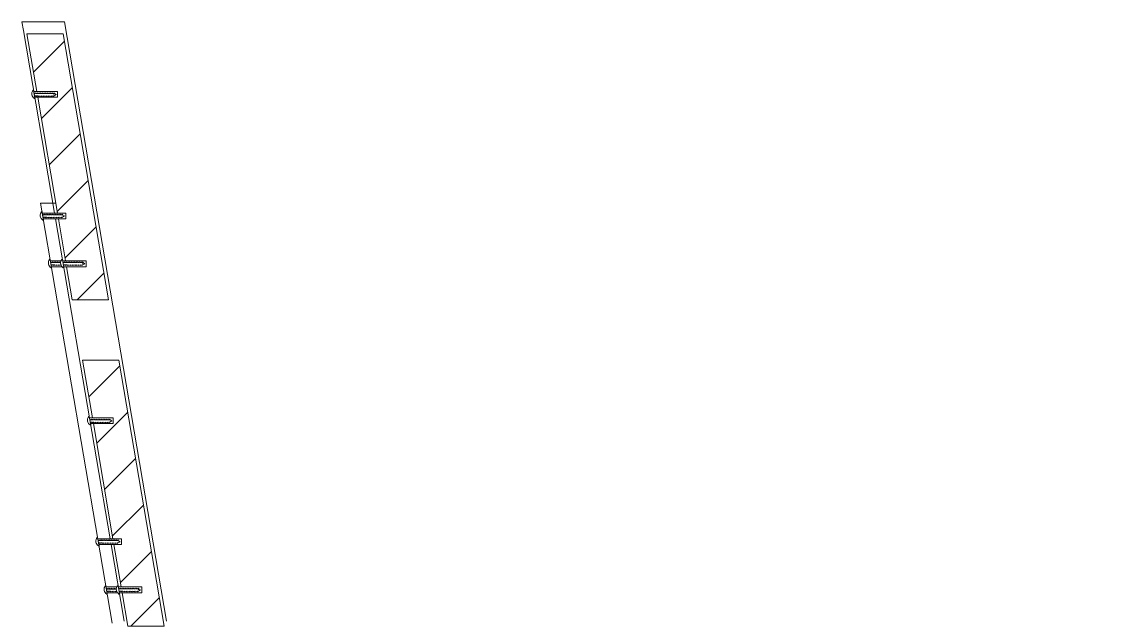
# Model space of a CAD drawing. Header units: millimetres. Extents: x 34 to 3072, y -237 to 919.
# Drawn here: x 2534 to 2624.4, y 721.2 to 770.8 of the extents above; entities that cross this region are included whole.
import ezdxf

# ---------------------------------------------------------------- set-up
doc = ezdxf.new("R2010")
doc.units = ezdxf.units.MM
doc.header["$MEASUREMENT"] = 0
doc.linetypes.add('ACAD_ISO02W100', pattern=[15, 12, -3])
for name, color, linetype, lineweight in [('elementi non sezionati', 8, 'Continuous', 18), ('linee quote', 6, 'Continuous', 18), ('pareti sezionate', 7, 'Continuous', 18), ('retino', 11, 'Continuous', 18), ('riquadro viti', 2, 'Continuous', 18), ('viti e cerniere', 4, 'Continuous', 13)]:
    doc.layers.add(name, color=color, linetype=linetype, lineweight=lineweight)
pattern_1 = [(45, (613.875, -36.4463), (-2.245064, 2.245064), [])]

msp = doc.modelspace()

# ---------------------------------------------------------------- hatches: boundary and pattern name
at = {"layer": 'retino'}
h = msp.add_hatch(dxfattribs=at)
h.set_pattern_fill('ANSI31', color=256)
h.set_pattern_definition(pattern_1)
h.paths.add_polyline_path([(2537.469, 769.813), (2534.469, 769.813), (2535.279, 765.054), (2536.983, 765.054), (2536.983, 764.578), (2535.36, 764.578), (2536.991, 754.996), (2537.685, 754.996), (2537.685, 754.521), (2537.072, 754.521), (2537.667, 751.03), (2539.376, 751.03), (2539.376, 750.555), (2537.748, 750.555), (2538.214, 747.813), (2541.214, 747.813)])
h = msp.add_hatch(dxfattribs=at)
h.set_pattern_fill('ANSI31', color=256)
h.set_pattern_definition(pattern_1)
h.paths.add_polyline_path([(2542.066, 742.813), (2539.066, 742.813), (2539.876, 738.055), (2541.594, 738.055), (2541.594, 737.58), (2539.957, 737.58), (2541.58, 728.046), (2542.291, 728.046), (2542.291, 727.571), (2541.661, 727.571), (2542.258, 724.061), (2543.974, 724.061), (2543.974, 723.586), (2542.339, 723.586), (2542.811, 720.813), (2545.811, 720.813)])
h.paths.add_polyline_path([(2548.579, 709.541), (2546.079, 709.541), (2546.079, 696.086), (2548.579, 696.086)])
h.paths.add_polyline_path([(2548.579, 712.813), (2546.079, 712.813), (2546.079, 710.086), (2548.579, 710.086)])
h.paths.add_polyline_path([(2548.579, 695.541), (2546.079, 695.541), (2546.079, 692.813), (2548.079, 692.813), (2548.579, 692.813)])
h.paths.add_polyline_path([(2766.079, 712.813), (2764.079, 712.813), (2763.579, 712.813), (2763.579, 708.666), (2764.158, 708.666), (2764.158, 707.914), (2763.579, 707.914), (2763.579, 705.727), (2764.158, 705.727), (2764.158, 704.872), (2763.579, 704.872), (2763.579, 699.453), (2764.158, 699.453), (2764.158, 698.597), (2763.579, 698.597), (2763.579, 692.813), (2764.079, 692.813), (2766.079, 692.813)])

# ---------------------------------------------------------------- linework, layer by layer
at = {"layer": 'elementi non sezionati'}
for p, q in [((2534.17, 770.101), (2534.044, 770.813)), ((2534.044, 770.813), (2537.567, 770.813)), ((2546.008, 721.231), (2537.567, 770.813)), ((2536.747, 754.996), (2534.17, 770.101)), ((2541.522, 721.062), (2535.593, 755.813)), ((2535.593, 755.813), (2536.852, 755.813)), ((2541.345, 728.046), (2536.828, 754.521)), ((2542.508, 721.231), (2541.426, 727.571))]:
    msp.add_line(p, q, dxfattribs=at)
at = {"layer": 'linee quote'}
msp.add_line((2537.286, 751.03), (2537.286, 751.03), dxfattribs=at)
at = {"layer": 'pareti sezionate'}
for points in [[(2535.279, 765.054), (2534.469, 769.813), (2537.469, 769.813), (2541.214, 747.813), (2538.214, 747.813), (2537.748, 750.555)], [(2536.991, 754.996), (2535.36, 764.578)], [(2537.667, 751.03), (2537.072, 754.521)], [(2539.876, 738.055), (2539.066, 742.813), (2542.066, 742.813), (2545.811, 720.813), (2542.811, 720.813), (2542.339, 723.586)], [(2541.58, 728.046), (2539.957, 737.58)], [(2542.258, 724.061), (2541.661, 727.571)]]:
    msp.add_lwpolyline(points, dxfattribs=at)
at = {"layer": 'riquadro viti', "linetype": 'ACAD_ISO02W100', "ltscale": 0.07}
for p, q in [((2537.286, 751.03), (2536.409, 751.03)), ((2537.364, 750.555), (2536.49, 750.555)), ((2541.896, 724.061), (2541.019, 724.061)), ((2541.974, 723.586), (2541.1, 723.586))]:
    msp.add_line(p, q, dxfattribs=at)
at = {"layer": 'riquadro viti', "ltscale": 0.07}
for p, q in [((2542.021, 724.061), (2543.974, 724.061)), ((2543.974, 723.586), (2542.103, 723.586)), ((2543.974, 724.061), (2543.974, 723.586))]:
    msp.add_line(p, q, dxfattribs=at)
for points in [[(2535.03, 765.054), (2536.983, 765.054), (2536.983, 764.578), (2535.111, 764.578)], [(2535.732, 754.996), (2537.685, 754.996), (2537.685, 754.521), (2535.814, 754.521)], [(2537.423, 751.03), (2539.376, 751.03), (2539.376, 750.555), (2537.504, 750.555)], [(2539.641, 738.055), (2541.594, 738.055), (2541.594, 737.58), (2539.722, 737.58)], [(2540.338, 728.046), (2542.291, 728.046), (2542.291, 727.571), (2540.419, 727.571)]]:
    msp.add_lwpolyline(points, dxfattribs=at)
at = {"layer": 'viti e cerniere'}
for p, q in [((2535.075, 764.924), (2535.109, 764.891)), ((2535.075, 764.798), (2535.1, 764.705)), ((2535.075, 764.705), (2535.1, 764.705)), ((2535.1, 764.705), (2535.159, 764.648)), ((2535.109, 764.891), (2535.186, 764.891)), ((2535.159, 764.705), (2535.236, 764.705)), ((2535.159, 764.705), (2535.159, 764.648)), ((2535.186, 764.948), (2535.245, 764.891)), ((2535.186, 764.948), (2535.186, 764.891)), ((2535.236, 764.705), (2535.295, 764.648)), ((2535.245, 764.891), (2535.321, 764.891)), ((2535.295, 764.705), (2535.371, 764.705)), ((2535.295, 764.705), (2535.295, 764.648)), ((2535.321, 764.948), (2535.38, 764.891)), ((2535.321, 764.948), (2535.321, 764.891)), ((2535.371, 764.705), (2535.43, 764.648)), ((2535.38, 764.891), (2535.457, 764.891)), ((2535.43, 764.705), (2535.43, 764.648)), ((2535.457, 764.948), (2535.516, 764.891)), ((2535.457, 764.948), (2535.457, 764.891)), ((2535.507, 764.705), (2535.566, 764.648)), ((2535.516, 764.891), (2535.593, 764.891)), ((2535.566, 764.705), (2535.566, 764.648)), ((2535.593, 764.948), (2535.652, 764.891)), ((2535.593, 764.948), (2535.593, 764.891)), ((2535.642, 764.705), (2535.701, 764.648)), ((2535.652, 764.891), (2535.728, 764.891)), ((2535.701, 764.705), (2535.701, 764.648)), ((2535.728, 764.948), (2535.787, 764.891)), ((2535.728, 764.948), (2535.728, 764.891)), ((2535.778, 764.705), (2535.837, 764.648)), ((2535.787, 764.891), (2535.864, 764.891)), ((2535.837, 764.705), (2535.837, 764.648)), ((2535.864, 764.948), (2535.923, 764.891)), ((2535.864, 764.948), (2535.864, 764.891)), ((2535.914, 764.705), (2535.973, 764.648)), ((2535.923, 764.891), (2535.999, 764.891)), ((2535.973, 764.705), (2535.973, 764.648)), ((2535.999, 764.948), (2536.058, 764.891)), ((2535.999, 764.948), (2535.999, 764.891)), ((2536.049, 764.705), (2536.108, 764.648)), ((2536.058, 764.891), (2536.135, 764.891)), ((2536.108, 764.705), (2536.108, 764.648)), ((2536.135, 764.948), (2536.194, 764.891)), ((2536.135, 764.948), (2536.135, 764.891)), ((2536.185, 764.705), (2536.244, 764.648)), ((2536.194, 764.891), (2536.27, 764.891)), ((2536.244, 764.705), (2536.244, 764.648)), ((2536.27, 764.948), (2536.33, 764.891)), ((2536.27, 764.948), (2536.27, 764.891)), ((2536.32, 764.705), (2536.379, 764.648)), ((2536.33, 764.891), (2536.406, 764.891)), ((2536.379, 764.705), (2536.379, 764.648)), ((2536.406, 764.948), (2536.465, 764.891)), ((2536.406, 764.948), (2536.406, 764.891)), ((2536.456, 764.705), (2536.515, 764.648)), ((2536.465, 764.891), (2536.542, 764.891)), ((2536.515, 764.705), (2536.515, 764.648)), ((2536.542, 764.948), (2536.601, 764.891)), ((2536.542, 764.948), (2536.542, 764.891)), ((2536.591, 764.705), (2536.651, 764.648)), ((2536.601, 764.891), (2536.677, 764.891)), ((2536.651, 764.705), (2536.651, 764.648)), ((2536.651, 764.705), (2536.71, 764.705)), ((2536.677, 764.948), (2536.741, 764.874)), ((2536.677, 764.948), (2536.677, 764.891)), ((2536.677, 764.891), (2536.702, 764.797)), ((2536.71, 764.705), (2536.872, 764.798)), ((2536.741, 764.874), (2536.748, 764.848)), ((2536.872, 764.798), (2536.741, 764.874)), ((2535.774, 754.882), (2535.808, 754.849)), ((2535.789, 754.663), (2535.799, 754.663)), ((2535.799, 754.663), (2535.858, 754.606)), ((2535.808, 754.849), (2535.885, 754.849)), ((2535.858, 754.663), (2535.935, 754.663)), ((2535.858, 754.663), (2535.858, 754.606)), ((2535.885, 754.906), (2535.944, 754.849)), ((2535.885, 754.906), (2535.885, 754.849)), ((2535.935, 754.663), (2535.994, 754.606)), ((2535.944, 754.849), (2536.02, 754.849)), ((2535.994, 754.663), (2536.07, 754.663)), ((2535.994, 754.663), (2535.994, 754.606)), ((2536.02, 754.906), (2536.079, 754.849)), ((2536.02, 754.906), (2536.02, 754.849)), ((2536.07, 754.663), (2536.129, 754.606)), ((2536.079, 754.849), (2536.156, 754.849)), ((2536.129, 754.663), (2536.129, 754.606)), ((2536.156, 754.906), (2536.215, 754.849)), ((2536.156, 754.906), (2536.156, 754.849)), ((2536.206, 754.663), (2536.265, 754.606)), ((2536.215, 754.849), (2536.291, 754.849)), ((2536.265, 754.663), (2536.265, 754.606)), ((2536.291, 754.906), (2536.351, 754.849)), ((2536.291, 754.906), (2536.291, 754.849)), ((2536.341, 754.663), (2536.4, 754.606)), ((2536.351, 754.849), (2536.427, 754.849)), ((2536.4, 754.663), (2536.4, 754.606)), ((2536.427, 754.906), (2536.486, 754.849)), ((2536.427, 754.906), (2536.427, 754.849)), ((2536.477, 754.663), (2536.536, 754.606)), ((2536.486, 754.849), (2536.563, 754.849)), ((2536.536, 754.663), (2536.536, 754.606)), ((2536.563, 754.906), (2536.622, 754.849)), ((2536.563, 754.906), (2536.563, 754.849)), ((2536.613, 754.663), (2536.672, 754.606)), ((2536.622, 754.849), (2536.698, 754.849)), ((2536.672, 754.663), (2536.672, 754.606)), ((2536.698, 754.906), (2536.757, 754.849)), ((2536.698, 754.906), (2536.698, 754.849)), ((2536.748, 754.663), (2536.807, 754.606)), ((2536.757, 754.849), (2536.834, 754.849)), ((2536.807, 754.663), (2536.807, 754.606)), ((2536.834, 754.906), (2536.893, 754.849)), ((2536.834, 754.906), (2536.834, 754.849)), ((2536.884, 754.663), (2536.943, 754.606)), ((2536.893, 754.849), (2536.969, 754.849)), ((2536.943, 754.663), (2536.943, 754.606)), ((2536.969, 754.906), (2537.028, 754.849)), ((2536.969, 754.906), (2536.969, 754.849)), ((2537.019, 754.663), (2537.078, 754.606)), ((2537.028, 754.849), (2537.105, 754.849)), ((2537.078, 754.663), (2537.078, 754.606)), ((2537.105, 754.906), (2537.164, 754.849)), ((2537.105, 754.906), (2537.105, 754.849)), ((2537.155, 754.663), (2537.214, 754.606)), ((2537.164, 754.849), (2537.241, 754.849)), ((2537.214, 754.663), (2537.214, 754.606)), ((2537.241, 754.906), (2537.3, 754.849)), ((2537.241, 754.906), (2537.241, 754.849)), ((2537.29, 754.663), (2537.35, 754.606)), ((2537.3, 754.849), (2537.376, 754.849)), ((2537.35, 754.663), (2537.35, 754.606)), ((2537.35, 754.663), (2537.409, 754.663)), ((2537.376, 754.906), (2537.44, 754.831)), ((2537.376, 754.906), (2537.376, 754.849)), ((2537.409, 754.663), (2537.571, 754.756)), ((2537.571, 754.756), (2537.44, 754.831)), ((2536.449, 750.924), (2536.483, 750.891)), ((2536.465, 750.705), (2536.474, 750.705)), ((2536.474, 750.705), (2536.533, 750.648)), ((2536.483, 750.891), (2536.56, 750.891)), ((2536.533, 750.705), (2536.61, 750.705)), ((2536.533, 750.705), (2536.533, 750.648)), ((2536.56, 750.948), (2536.619, 750.891)), ((2536.56, 750.948), (2536.56, 750.891)), ((2536.61, 750.705), (2536.669, 750.648)), ((2536.619, 750.891), (2536.696, 750.891)), ((2536.669, 750.705), (2536.745, 750.705)), ((2536.669, 750.705), (2536.669, 750.648)), ((2536.696, 750.948), (2536.755, 750.891)), ((2536.696, 750.948), (2536.696, 750.891)), ((2536.745, 750.705), (2536.805, 750.648)), ((2536.755, 750.891), (2536.831, 750.891)), ((2536.805, 750.705), (2536.805, 750.648)), ((2536.831, 750.948), (2536.89, 750.891)), ((2536.831, 750.948), (2536.831, 750.891)), ((2536.881, 750.705), (2536.94, 750.648)), ((2536.89, 750.891), (2536.967, 750.891)), ((2536.94, 750.705), (2536.94, 750.648)), ((2536.967, 750.948), (2537.026, 750.891)), ((2536.967, 750.948), (2536.967, 750.891)), ((2537.017, 750.705), (2537.076, 750.648)), ((2537.026, 750.891), (2537.102, 750.891)), ((2537.076, 750.705), (2537.076, 750.648)), ((2537.102, 750.948), (2537.161, 750.891)), ((2537.102, 750.948), (2537.102, 750.891)), ((2537.152, 750.705), (2537.211, 750.648)), ((2537.161, 750.891), (2537.238, 750.891)), ((2537.211, 750.705), (2537.211, 750.648)), ((2537.238, 750.948), (2537.238, 750.891)), ((2537.238, 750.891), (2537.253, 750.834)), ((2537.356, 751.15), (2537.401, 751.158)), ((2537.401, 751.158), (2537.52, 750.468)), ((2537.464, 750.924), (2537.498, 750.891)), ((2537.464, 750.798), (2537.489, 750.705)), ((2537.479, 750.705), (2537.489, 750.705)), ((2537.489, 750.705), (2537.548, 750.648)), ((2537.498, 750.891), (2537.574, 750.891)), ((2537.548, 750.705), (2537.624, 750.705)), ((2537.548, 750.705), (2537.548, 750.648)), ((2537.574, 750.948), (2537.633, 750.891)), ((2537.574, 750.948), (2537.574, 750.891)), ((2537.624, 750.705), (2537.683, 750.648)), ((2537.633, 750.891), (2537.71, 750.891)), ((2537.683, 750.705), (2537.76, 750.705)), ((2537.683, 750.705), (2537.683, 750.648)), ((2537.71, 750.948), (2537.769, 750.891)), ((2537.71, 750.948), (2537.71, 750.891)), ((2537.76, 750.705), (2537.819, 750.648)), ((2537.769, 750.891), (2537.846, 750.891)), ((2537.819, 750.705), (2537.819, 750.648)), ((2537.846, 750.948), (2537.905, 750.891)), ((2537.846, 750.948), (2537.846, 750.891)), ((2537.895, 750.705), (2537.955, 750.648)), ((2537.905, 750.891), (2537.981, 750.891)), ((2537.955, 750.705), (2537.955, 750.648)), ((2537.981, 750.948), (2538.04, 750.891)), ((2537.981, 750.948), (2537.981, 750.891)), ((2538.031, 750.705), (2538.09, 750.648)), ((2538.04, 750.891), (2538.117, 750.891)), ((2538.09, 750.705), (2538.09, 750.648)), ((2538.117, 750.948), (2538.176, 750.891)), ((2538.117, 750.948), (2538.117, 750.891)), ((2538.167, 750.705), (2538.226, 750.648)), ((2538.176, 750.891), (2538.252, 750.891)), ((2538.226, 750.705), (2538.226, 750.648)), ((2538.252, 750.948), (2538.311, 750.891)), ((2538.252, 750.948), (2538.252, 750.891)), ((2538.302, 750.705), (2538.361, 750.648)), ((2538.311, 750.891), (2538.388, 750.891)), ((2538.361, 750.705), (2538.361, 750.648)), ((2538.388, 750.948), (2538.447, 750.891)), ((2538.388, 750.948), (2538.388, 750.891)), ((2538.438, 750.705), (2538.497, 750.648)), ((2538.447, 750.891), (2538.523, 750.891)), ((2538.497, 750.705), (2538.497, 750.648)), ((2538.523, 750.948), (2538.583, 750.891)), ((2538.523, 750.948), (2538.523, 750.891)), ((2538.573, 750.705), (2538.632, 750.648)), ((2538.583, 750.891), (2538.659, 750.891)), ((2538.632, 750.705), (2538.632, 750.648)), ((2538.659, 750.948), (2538.718, 750.891)), ((2538.659, 750.948), (2538.659, 750.891)), ((2538.709, 750.705), (2538.768, 750.648)), ((2538.718, 750.891), (2538.795, 750.891)), ((2538.768, 750.705), (2538.768, 750.648)), ((2538.795, 750.948), (2538.854, 750.891)), ((2538.795, 750.948), (2538.795, 750.891)), ((2538.845, 750.705), (2538.904, 750.648)), ((2538.854, 750.891), (2538.93, 750.891)), ((2538.904, 750.705), (2538.904, 750.648)), ((2538.93, 750.948), (2538.989, 750.891)), ((2538.93, 750.948), (2538.93, 750.891)), ((2538.98, 750.705), (2539.039, 750.648)), ((2538.989, 750.891), (2539.066, 750.891)), ((2539.039, 750.705), (2539.039, 750.648)), ((2539.039, 750.705), (2539.099, 750.705)), ((2539.066, 750.948), (2539.13, 750.874)), ((2539.066, 750.948), (2539.066, 750.891)), ((2539.066, 750.891), (2539.091, 750.797)), ((2539.099, 750.705), (2539.26, 750.798)), ((2539.13, 750.874), (2539.136, 750.848)), ((2539.26, 750.798), (2539.13, 750.874)), ((2537.52, 750.468), (2537.475, 750.46)), ((2539.682, 737.924), (2539.716, 737.891)), ((2539.682, 737.705), (2539.707, 737.705)), ((2539.707, 737.705), (2539.766, 737.648)), ((2539.716, 737.891), (2539.792, 737.891)), ((2539.766, 737.705), (2539.842, 737.705)), ((2539.766, 737.705), (2539.766, 737.648)), ((2539.792, 737.948), (2539.852, 737.891)), ((2539.792, 737.948), (2539.792, 737.891)), ((2539.842, 737.705), (2539.901, 737.648)), ((2539.852, 737.891), (2539.928, 737.891)), ((2539.901, 737.705), (2539.978, 737.705)), ((2539.901, 737.705), (2539.901, 737.648)), ((2539.928, 737.948), (2539.987, 737.891)), ((2539.928, 737.948), (2539.928, 737.891)), ((2539.978, 737.705), (2540.037, 737.648)), ((2539.987, 737.891), (2540.064, 737.891)), ((2540.037, 737.705), (2540.037, 737.648)), ((2540.064, 737.948), (2540.123, 737.891)), ((2540.064, 737.948), (2540.064, 737.891)), ((2540.114, 737.705), (2540.173, 737.648)), ((2540.123, 737.891), (2540.199, 737.891)), ((2540.173, 737.705), (2540.173, 737.648)), ((2540.199, 737.948), (2540.258, 737.891)), ((2540.199, 737.948), (2540.199, 737.891)), ((2540.249, 737.705), (2540.308, 737.648)), ((2540.258, 737.891), (2540.335, 737.891)), ((2540.308, 737.705), (2540.308, 737.648)), ((2540.335, 737.948), (2540.394, 737.891)), ((2540.335, 737.948), (2540.335, 737.891)), ((2540.385, 737.705), (2540.444, 737.648)), ((2540.394, 737.891), (2540.47, 737.891)), ((2540.444, 737.705), (2540.444, 737.648)), ((2540.47, 737.948), (2540.529, 737.891)), ((2540.47, 737.948), (2540.47, 737.891)), ((2540.52, 737.705), (2540.579, 737.648)), ((2540.529, 737.891), (2540.606, 737.891)), ((2540.579, 737.705), (2540.579, 737.648)), ((2540.606, 737.948), (2540.665, 737.891)), ((2540.606, 737.948), (2540.606, 737.891)), ((2540.656, 737.705), (2540.715, 737.648)), ((2540.665, 737.891), (2540.742, 737.891)), ((2540.715, 737.705), (2540.715, 737.648)), ((2540.742, 737.948), (2540.801, 737.891)), ((2540.742, 737.948), (2540.742, 737.891)), ((2540.791, 737.705), (2540.85, 737.648)), ((2540.801, 737.891), (2540.877, 737.891)), ((2540.85, 737.705), (2540.85, 737.648)), ((2540.877, 737.948), (2540.936, 737.891)), ((2540.877, 737.948), (2540.877, 737.891)), ((2540.927, 737.705), (2540.986, 737.648)), ((2540.936, 737.891), (2541.013, 737.891)), ((2540.986, 737.705), (2540.986, 737.648)), ((2541.013, 737.948), (2541.072, 737.891)), ((2541.013, 737.948), (2541.013, 737.891)), ((2541.063, 737.705), (2541.122, 737.648)), ((2541.072, 737.891), (2541.148, 737.891)), ((2541.122, 737.705), (2541.122, 737.648)), ((2541.148, 737.948), (2541.207, 737.891)), ((2541.148, 737.948), (2541.148, 737.891)), ((2541.198, 737.705), (2541.257, 737.648)), ((2541.207, 737.891), (2541.284, 737.891)), ((2541.257, 737.705), (2541.257, 737.648)), ((2541.257, 737.705), (2541.317, 737.705)), ((2541.284, 737.948), (2541.348, 737.874)), ((2541.284, 737.948), (2541.284, 737.891)), ((2541.317, 737.705), (2541.478, 737.798)), ((2541.478, 737.798), (2541.348, 737.874)), ((2540.265, 728.15), (2540.311, 728.158)), ((2540.311, 728.158), (2540.43, 727.468)), ((2540.374, 727.924), (2540.408, 727.891)), ((2540.374, 727.705), (2540.398, 727.705)), ((2540.43, 727.468), (2540.384, 727.46)), ((2540.398, 727.705), (2540.458, 727.648)), ((2540.408, 727.891), (2540.484, 727.891)), ((2540.458, 727.705), (2540.534, 727.705)), ((2540.458, 727.705), (2540.458, 727.648)), ((2540.484, 727.948), (2540.543, 727.891)), ((2540.484, 727.948), (2540.484, 727.891)), ((2540.534, 727.705), (2540.593, 727.648)), ((2540.543, 727.891), (2540.62, 727.891)), ((2540.593, 727.705), (2540.67, 727.705)), ((2540.593, 727.705), (2540.593, 727.648)), ((2540.62, 727.948), (2540.679, 727.891)), ((2540.62, 727.948), (2540.62, 727.891)), ((2540.67, 727.705), (2540.729, 727.648)), ((2540.679, 727.891), (2540.755, 727.891)), ((2540.729, 727.705), (2540.729, 727.648)), ((2540.755, 727.948), (2540.814, 727.891)), ((2540.755, 727.948), (2540.755, 727.891)), ((2540.805, 727.705), (2540.864, 727.648)), ((2540.814, 727.891), (2540.891, 727.891)), ((2540.864, 727.705), (2540.864, 727.648)), ((2540.891, 727.948), (2540.95, 727.891)), ((2540.891, 727.948), (2540.891, 727.891)), ((2540.941, 727.705), (2541, 727.648)), ((2540.95, 727.891), (2541.026, 727.891)), ((2541, 727.705), (2541, 727.648)), ((2541.026, 727.948), (2541.086, 727.891)), ((2541.026, 727.948), (2541.026, 727.891)), ((2541.076, 727.705), (2541.135, 727.648)), ((2541.086, 727.891), (2541.162, 727.891)), ((2541.135, 727.705), (2541.135, 727.648)), ((2541.162, 727.948), (2541.221, 727.891)), ((2541.162, 727.948), (2541.162, 727.891)), ((2541.212, 727.705), (2541.271, 727.648)), ((2541.221, 727.891), (2541.298, 727.891)), ((2541.271, 727.705), (2541.271, 727.648)), ((2541.298, 727.948), (2541.357, 727.891)), ((2541.298, 727.948), (2541.298, 727.891)), ((2541.348, 727.705), (2541.407, 727.648)), ((2541.357, 727.891), (2541.433, 727.891)), ((2541.407, 727.705), (2541.407, 727.648)), ((2541.433, 727.948), (2541.492, 727.891)), ((2541.433, 727.948), (2541.433, 727.891)), ((2541.483, 727.705), (2541.542, 727.648)), ((2541.492, 727.891), (2541.569, 727.891)), ((2541.542, 727.705), (2541.542, 727.648)), ((2541.569, 727.948), (2541.628, 727.891)), ((2541.569, 727.948), (2541.569, 727.891)), ((2541.619, 727.705), (2541.678, 727.648)), ((2541.628, 727.891), (2541.704, 727.891)), ((2541.678, 727.705), (2541.678, 727.648)), ((2541.704, 727.948), (2541.763, 727.891)), ((2541.704, 727.948), (2541.704, 727.891)), ((2541.754, 727.705), (2541.813, 727.648)), ((2541.763, 727.891), (2541.84, 727.891)), ((2541.813, 727.705), (2541.813, 727.648)), ((2541.84, 727.948), (2541.899, 727.891)), ((2541.84, 727.948), (2541.84, 727.891)), ((2541.89, 727.705), (2541.949, 727.648)), ((2541.899, 727.891), (2541.976, 727.891)), ((2541.949, 727.705), (2541.949, 727.648)), ((2541.949, 727.705), (2542.009, 727.705)), ((2541.976, 727.948), (2542.039, 727.874)), ((2541.976, 727.948), (2541.976, 727.891)), ((2542.009, 727.705), (2542.17, 727.798)), ((2542.17, 727.798), (2542.039, 727.874)), ((2540.948, 724.15), (2540.993, 724.158)), ((2540.993, 724.158), (2541.112, 723.468)), ((2541.056, 723.924), (2541.09, 723.891)), ((2541.056, 723.705), (2541.081, 723.705)), ((2541.081, 723.705), (2541.14, 723.648)), ((2541.09, 723.891), (2541.167, 723.891)), ((2541.14, 723.705), (2541.217, 723.705)), ((2541.14, 723.705), (2541.14, 723.648)), ((2541.167, 723.948), (2541.226, 723.891)), ((2541.167, 723.948), (2541.167, 723.891)), ((2541.217, 723.705), (2541.276, 723.648)), ((2541.226, 723.891), (2541.302, 723.891)), ((2541.276, 723.705), (2541.352, 723.705)), ((2541.276, 723.705), (2541.276, 723.648)), ((2541.302, 723.948), (2541.361, 723.891)), ((2541.302, 723.948), (2541.302, 723.891)), ((2541.352, 723.705), (2541.411, 723.648)), ((2541.361, 723.891), (2541.438, 723.891)), ((2541.411, 723.705), (2541.411, 723.648)), ((2541.438, 723.948), (2541.497, 723.891)), ((2541.438, 723.948), (2541.438, 723.891)), ((2541.488, 723.705), (2541.547, 723.648)), ((2541.497, 723.891), (2541.573, 723.891)), ((2541.547, 723.705), (2541.547, 723.648)), ((2541.573, 723.948), (2541.632, 723.891)), ((2541.573, 723.948), (2541.573, 723.891)), ((2541.623, 723.705), (2541.682, 723.648)), ((2541.632, 723.891), (2541.709, 723.891)), ((2541.682, 723.705), (2541.682, 723.648)), ((2541.709, 723.948), (2541.768, 723.891)), ((2541.709, 723.948), (2541.709, 723.891)), ((2541.759, 723.705), (2541.818, 723.648)), ((2541.768, 723.891), (2541.845, 723.891)), ((2541.818, 723.705), (2541.818, 723.648)), ((2541.845, 723.948), (2541.86, 723.933)), ((2541.845, 723.948), (2541.845, 723.891)), ((2541.959, 724.165), (2542.005, 724.173)), ((2542.005, 724.173), (2542.124, 723.483)), ((2542.067, 723.939), (2542.101, 723.906)), ((2542.083, 723.72), (2542.092, 723.72)), ((2542.092, 723.72), (2542.151, 723.664)), ((2542.101, 723.906), (2542.178, 723.906)), ((2542.151, 723.72), (2542.228, 723.72)), ((2542.151, 723.72), (2542.151, 723.664)), ((2542.178, 723.963), (2542.237, 723.906)), ((2542.178, 723.963), (2542.178, 723.906)), ((2542.228, 723.72), (2542.287, 723.664)), ((2542.237, 723.906), (2542.313, 723.906)), ((2542.287, 723.72), (2542.363, 723.72)), ((2542.287, 723.72), (2542.287, 723.664)), ((2542.313, 723.963), (2542.373, 723.906)), ((2542.313, 723.963), (2542.313, 723.906)), ((2542.363, 723.72), (2542.422, 723.664)), ((2542.373, 723.906), (2542.449, 723.906)), ((2542.422, 723.72), (2542.422, 723.664)), ((2542.449, 723.963), (2542.508, 723.906)), ((2542.449, 723.963), (2542.449, 723.906)), ((2542.499, 723.72), (2542.558, 723.664)), ((2542.508, 723.906), (2542.585, 723.906)), ((2542.558, 723.72), (2542.558, 723.664)), ((2542.585, 723.963), (2542.644, 723.906)), ((2542.585, 723.963), (2542.585, 723.906)), ((2542.635, 723.72), (2542.694, 723.664)), ((2542.644, 723.906), (2542.72, 723.906)), ((2542.694, 723.72), (2542.694, 723.664)), ((2542.72, 723.963), (2542.779, 723.906)), ((2542.72, 723.963), (2542.72, 723.906)), ((2542.77, 723.72), (2542.829, 723.664)), ((2542.779, 723.906), (2542.856, 723.906)), ((2542.829, 723.72), (2542.829, 723.664)), ((2542.856, 723.963), (2542.915, 723.906)), ((2542.856, 723.963), (2542.856, 723.906)), ((2542.906, 723.72), (2542.965, 723.664)), ((2542.915, 723.906), (2542.991, 723.906)), ((2542.965, 723.72), (2542.965, 723.664)), ((2542.991, 723.963), (2543.05, 723.906)), ((2542.991, 723.963), (2542.991, 723.906)), ((2543.041, 723.72), (2543.1, 723.664)), ((2543.05, 723.906), (2543.127, 723.906)), ((2543.1, 723.72), (2543.1, 723.664)), ((2543.127, 723.963), (2543.186, 723.906)), ((2543.127, 723.963), (2543.127, 723.906)), ((2543.177, 723.72), (2543.236, 723.664)), ((2543.186, 723.906), (2543.263, 723.906)), ((2543.236, 723.72), (2543.236, 723.664)), ((2543.263, 723.963), (2543.322, 723.906)), ((2543.263, 723.963), (2543.263, 723.906)), ((2543.312, 723.72), (2543.372, 723.664)), ((2543.322, 723.906), (2543.398, 723.906)), ((2543.372, 723.72), (2543.372, 723.664)), ((2543.398, 723.963), (2543.457, 723.906)), ((2543.398, 723.963), (2543.398, 723.906)), ((2543.448, 723.72), (2543.507, 723.664)), ((2543.457, 723.906), (2543.534, 723.906)), ((2543.507, 723.72), (2543.507, 723.664)), ((2543.534, 723.963), (2543.593, 723.906)), ((2543.534, 723.963), (2543.534, 723.906)), ((2543.584, 723.72), (2543.643, 723.664)), ((2543.593, 723.906), (2543.669, 723.906)), ((2543.643, 723.72), (2543.643, 723.664)), ((2543.643, 723.72), (2543.702, 723.72)), ((2543.669, 723.963), (2543.733, 723.889)), ((2543.669, 723.963), (2543.669, 723.906)), ((2543.669, 723.906), (2543.694, 723.812)), ((2543.702, 723.72), (2543.864, 723.813)), ((2543.733, 723.889), (2543.74, 723.863)), ((2543.864, 723.813), (2543.733, 723.889)), ((2541.112, 723.468), (2541.067, 723.46)), ((2542.124, 723.483), (2542.078, 723.476))]:
    msp.add_line(p, q, dxfattribs=at)
for points in [[(2535.131, 764.468), (2535.086, 764.46, -0.451416), (2534.967, 765.15), (2535.012, 765.158)], [(2535.83, 754.426), (2535.785, 754.418, -0.451416), (2535.666, 755.108), (2535.711, 755.116)], [(2536.506, 750.468), (2536.46, 750.46, -0.451416), (2536.341, 751.15), (2536.387, 751.158)], [(2539.738, 737.468), (2539.693, 737.46, -0.451416), (2539.574, 738.15), (2539.619, 738.158)]]:
    msp.add_lwpolyline(points, format="xyb", close=True, dxfattribs=at)
msp.add_lwpolyline([(2537.238, 750.948), (2537.258, 750.929)], dxfattribs=at)
for centre in [(2537.719, 750.858), (2540.629, 727.858), (2541.311, 723.858), (2542.323, 723.873)]:
    msp.add_arc(centre, 0.467, 141.19214, 238.3729, dxfattribs=at)

doc.saveas('drawing.dxf')
